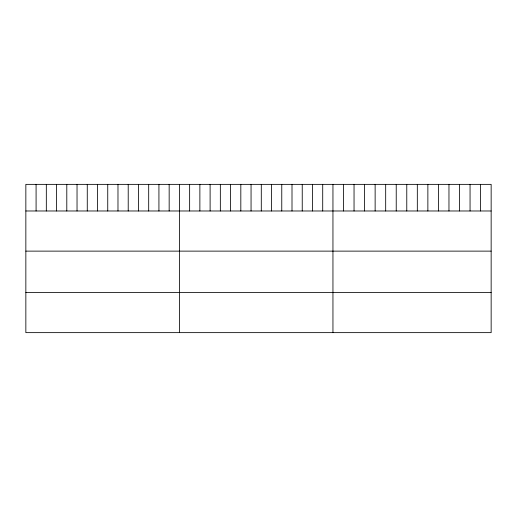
<?xml version="1.0" encoding="UTF-8"?>
<svg xmlns="http://www.w3.org/2000/svg" width="517" height="517" viewBox="0 0 517 517"><rect width="100%" height="100%" fill="white"/><g stroke="black" fill="none" stroke-linecap="round" stroke-linejoin="round"><path stroke-width="0.78" d="M491.15 210.981L491.15 332.638L25.85 332.638L25.85 184.362L491.15 184.362L491.15 210.981L25.85 210.981M25.85 251.126L491.15 251.126M25.85 292.493L491.15 292.493M480.603 184.362L480.603 210.981M470.056 184.362L470.056 210.981M459.51 184.362L459.51 210.981M448.963 184.362L448.963 210.981M438.416 184.362L438.416 210.981M427.869 184.362L427.869 210.981M417.322 184.362L417.322 210.981M406.776 184.362L406.776 210.981M396.229 184.362L396.229 210.981M385.682 184.362L385.682 210.981M375.135 184.362L375.135 210.981M364.588 184.362L364.588 210.981M354.042 184.362L354.042 210.981M343.495 184.362L343.495 210.981M332.948 184.362L332.948 332.638M322.711 184.362L322.711 210.981M312.475 184.362L312.475 210.981M302.238 184.362L302.238 210.981M292.002 184.362L292.002 210.981M281.765 184.362L281.765 210.981M271.528 184.362L271.528 210.981M261.292 184.362L261.292 210.981M251.055 184.362L251.055 210.981M240.819 184.362L240.819 210.981M230.582 184.362L230.582 210.981M220.345 184.362L220.345 210.981M210.109 184.362L210.109 210.981M199.872 184.362L199.872 210.981M189.636 184.362L189.636 210.981M179.399 184.362L179.399 332.638M169.162 184.362L169.162 210.981M158.926 184.362L158.926 210.981M148.689 184.362L148.689 210.981M138.453 184.362L138.453 210.981M128.216 184.362L128.216 210.981M117.979 184.362L117.979 210.981M107.743 184.362L107.743 210.981M97.506 184.362L97.506 210.981M87.27 184.362L87.27 210.981M77.033 184.362L77.033 210.981M66.796 184.362L66.796 210.981M56.56 184.362L56.56 210.981M46.323 184.362L46.323 210.981M36.087 184.362L36.087 210.981"/></g></svg>
